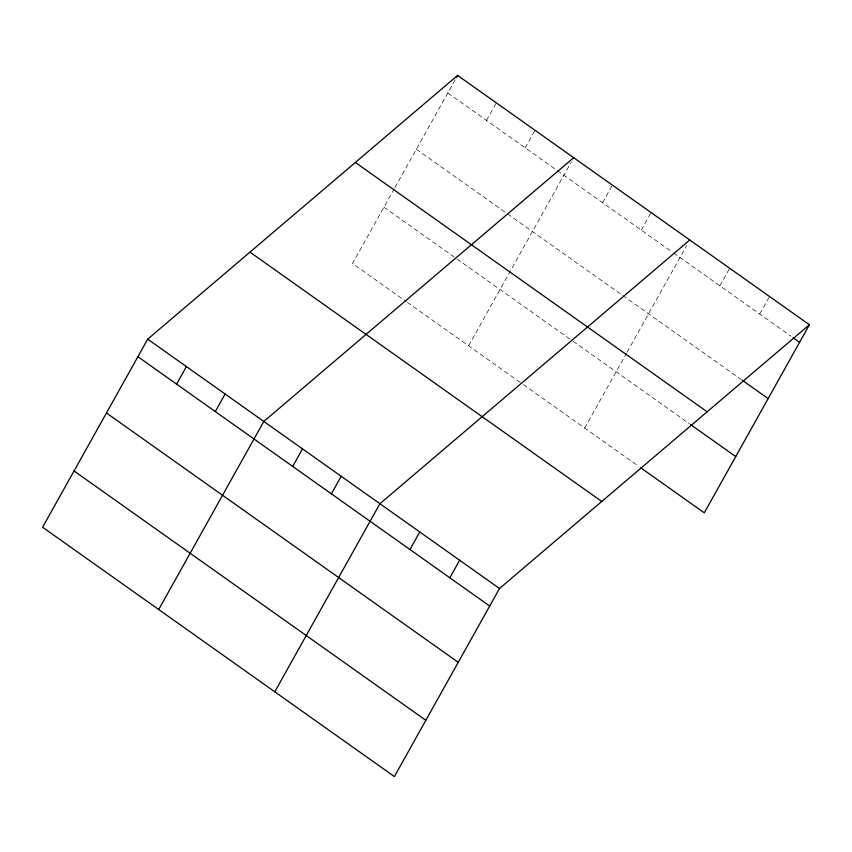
<?xml version="1.0" encoding="UTF-8"?>
<svg xmlns="http://www.w3.org/2000/svg" width="852" height="852" viewBox="0 0 852 852"><rect width="100%" height="100%" fill="white"/><g stroke="black" fill="none" stroke-linecap="round" stroke-linejoin="round"><path stroke-width="0.64" stroke-dasharray="4.26 3.19" d="M394.316 188.675L352.494 263.502L406.244 301.597M394.966 187.515L455.16 79.811M486.492 120.398L496.301 102.847M525.194 147.822L535.003 130.271M468.589 345.784L571.245 162.093M602.588 202.68L612.396 185.129M641.29 230.104L651.098 212.553M584.674 428.066L626.497 353.239M627.147 352.078L686.723 245.472M719.855 285.793L729.663 268.242M759.718 314.047L769.526 296.507M447.801 92.974L672.462 252.203M673.538 252.959L790.976 336.199M416.351 149.249L621.662 294.76M622.737 295.527L741.197 379.491M383.943 207.228L455.969 258.273M457.034 259.029L572.054 340.555M573.13 341.311L689.406 423.721M407.309 302.353L522.329 383.879M523.405 384.635L638.553 466.257"/><path stroke-width="1.28" d="M147.715 339.16L42.6 527.239L394.391 776.577L499.506 588.498L809.4 324.761L457.609 75.423L147.715 339.16L499.506 588.498M176.598 384.135L186.407 366.584M215.3 411.569L225.109 394.018M158.696 609.521L263.8 421.442L573.694 157.705M456.384 77.617L457.609 75.423M292.694 466.417L302.503 448.866M331.396 493.851L341.205 476.3M274.781 691.803L379.896 503.724L689.79 239.987M409.961 549.529L419.77 531.978M449.824 577.794L459.633 560.243M809.4 324.761L704.284 512.84L640.715 467.78M793.127 337.733L799.591 342.312M742.284 380.258L768.142 398.587M355.348 162.455L707.139 411.793M690.482 424.488L735.734 456.565M249.977 252.128L601.768 501.466M137.907 356.711L489.698 606.049M106.457 412.986L458.248 662.323M74.049 470.964L425.84 720.302"/></g></svg>
